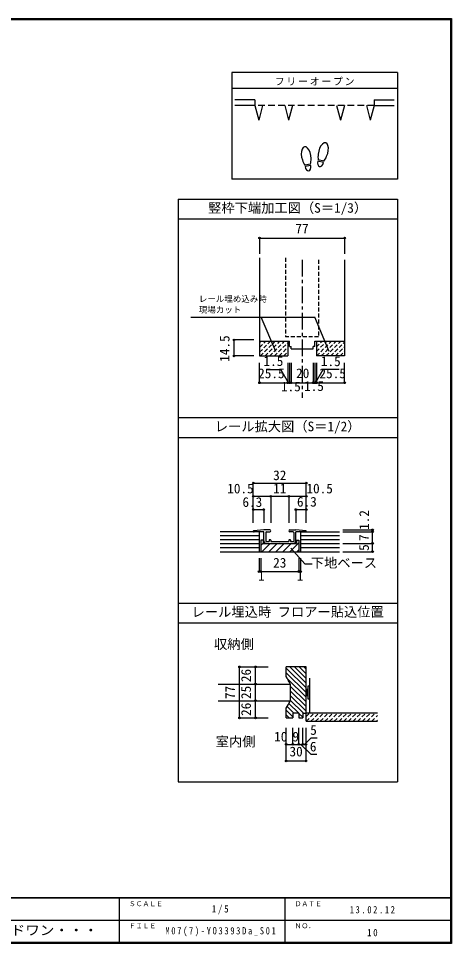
# Model space of a CAD drawing. Units: millimetres, scale not verified, with parts at other scales. Extents: x -973 to 977, y -701 to 696.
# Drawn here: x 323 to 977, y -701 to 696 of the extents above; entities that cross this region are included whole.
import ezdxf
from ezdxf.enums import TextEntityAlignment as Align

# ---------------------------------------------------------------- set-up
doc = ezdxf.new("R2010")
doc.units = ezdxf.units.MM
doc.header["$LTSCALE"] = 5
doc.header["$PDMODE"] = 32
doc.header["$PDSIZE"] = 2.5
for name, pattern in [('CHAIN1', [8, 5, -1, 1, -1]), ('DASHED1', [1.8, 1.2, -0.6]), ('DASHED2', [3, 2, -1])]:
    doc.linetypes.add(name, pattern=pattern)
for name, color, linetype in [('0-3_仕上げ', 2, 'Continuous'), ('0-4_枠', 3, 'Continuous'), ('0-7_金物', 7, 'Continuous'), ('0-8_戸当り', 2, 'Continuous'), ('0-A_文字', 3, 'Continuous'), ('0-B_寸法', 7, 'Continuous'), ('0-C_ハッチ', 4, 'Continuous'), ('1-3_仕上げ', 7, 'Continuous'), ('1-7_金物', 7, 'Continuous'), ('1-A_文字', 7, 'Continuous'), ('1-B_寸法', 7, 'Continuous'), ('1-C_ハッチ', 4, 'Continuous'), ('2-1_通り芯', 4, 'CHAIN1'), ('2-4_枠', 3, 'Continuous'), ('2-6_扉', 2, 'DASHED1'), ('2-A_文字', 7, 'Continuous'), ('2-B_寸法', 7, 'Continuous'), ('2-C_ﾊｯﾁ', 4, 'DASHED1'), ('F-1_枠', 6, 'Continuous'), ('F-A_文字', 7, 'Continuous')]:
    doc.layers.add(name, color=color, linetype=linetype)
doc.styles.add('ＭＳ ゴシック', font='')
doc.styles.get('ＭＳ ゴシック').set_extended_font_data('MS Gothic')

msp = doc.modelspace()

# ---------------------------------------------------------------- linework, layer by layer
at = {"layer": '0-3_仕上げ', "color": 3}
msp.add_line((762.228, -300.256), (762.228, -352.686), dxfattribs=at)
at = {"layer": '0-3_仕上げ'}
for p, q in [((757.228, -352.686), (865.108, -352.686)), ((757.228, -365.186), (757.228, -352.686)), ((757.228, -365.186), (865.108, -365.186))]:
    msp.add_line(p, q, dxfattribs=at)
at = {"layer": '0-4_枠'}
for p, q in [((757.228, -283.186), (727.228, -283.186)), ((727.228, -297.686), (727.228, -283.186)), ((757.228, -353.186), (757.228, -283.186)), ((733.228, -308.511), (733.228, -334.86)), ((727.228, -358.186), (727.228, -345.685)), ((727.228, -360.186), (727.228, -345.686)), ((727.228, -360.186), (737.228, -360.186)), ((746.228, -353.186), (746.228, -360.186)), ((746.228, -360.186), (752.228, -360.186)), ((752.228, -353.186), (757.228, -353.186)), ((752.228, -353.186), (752.228, -360.186))]:
    msp.add_line(p, q, dxfattribs=at)
at = {"layer": '0-4_枠', "color": 4}
for p, q in [((624.762, -309.186), (733.228, -309.186)), ((624.762, -334.186), (733.228, -334.186))]:
    msp.add_line(p, q, dxfattribs=at)
at = {"layer": '0-4_枠'}
msp.add_lwpolyline([(746.228, -353.186), (737.228, -353.186), (737.228, -360.186)], dxfattribs=at)
for centre, start, end in [((627.228, -360.185), 25.98897, 32.00529), ((627.228, -283.185), 327.99471, 334.01103)]:
    msp.add_arc(centre, 117.925, start, end, dxfattribs=at)
at = {"layer": '0-7_金物'}
for p, q in [((757.228, -316.756), (760.228, -316.756)), ((759.228, -326.756), (759.228, -316.756)), ((760.228, -311.756), (762.228, -311.756)), ((760.228, -331.756), (760.228, -311.756)), ((760.228, -326.756), (757.228, -326.756)), ((762.228, -331.756), (760.228, -331.756))]:
    msp.add_line(p, q, dxfattribs=at)
at = {"layer": '0-8_戸当り'}
for p, q in [((679.986, 573.251), (649.986, 573.251)), ((679.986, 573.251), (679.986, 564.251)), ((859.986, 573.251), (889.986, 573.251)), ((859.986, 573.251), (859.986, 564.251)), ((679.986, 564.251), (649.986, 564.251)), ((679.986, 564.251), (685.81, 542.517)), ((691.633, 564.251), (685.81, 542.517)), ((724.986, 564.251), (730.81, 542.517)), ((736.633, 564.251), (730.81, 542.517)), ((803.339, 564.251), (809.163, 542.517)), ((814.986, 564.251), (809.163, 542.517)), ((848.339, 564.251), (854.163, 542.517)), ((859.986, 564.251), (854.163, 542.517)), ((859.986, 564.251), (889.986, 564.251))]:
    msp.add_line(p, q, dxfattribs=at)
at = {"layer": '0-8_戸当り', "color": 7, "linetype": 'DASHED2'}
msp.add_line((859.986, 564.251), (679.986, 564.251), dxfattribs=at)
at = {"layer": '0-8_戸当り', "color": 3}
for p, q in [((764.011, 475.878), (755.365, 474.353)), ((783.479, 478.206), (774.998, 480.478)), ((784.022, 480.235), (775.542, 482.507)), ((764.376, 473.81), (755.73, 472.285))]:
    msp.add_line(p, q, dxfattribs=at)
for centre, major_axis, ratio, start_param, end_param in [((757.35, 488.377), (-2.445, 13.867), 0.5, 4.34059143, 8.22577918), ((783.267, 494.378), (3.644, 13.601), 0.5, 4.34059143, 8.22577918), ((783.163, 493.989), (4.416, 16.48), 0.4, 1.85063327, 2.44287679), ((757.42, 487.981), (-2.963, 16.802), 0.4, 1.85063327, 2.44287679), ((757.42, 487.981), (-2.963, 16.802), 0.4, 3.84030852, 4.43255203), ((779.238, 479.342), (1.894, 7.067), 0.6, 1.57079633, 4.71238898), ((783.163, 493.989), (4.416, 16.48), 0.4, 3.84030852, 4.43255203), ((760.053, 473.047), (-1.27, 7.205), 0.6, 1.57079633, 4.71238898)]:
    msp.add_ellipse(centre, major_axis=major_axis, ratio=ratio, start_param=start_param, end_param=end_param, dxfattribs=at)
at = {"layer": '0-A_文字'}
for p, q in [((894.986, 614.167), (644.986, 614.167)), ((644.986, 614.167), (644.986, 453.167)), ((894.986, 590.167), (644.986, 590.167)), ((564.041, 423.167), (894.986, 423.167)), ((894.986, 423.167), (894.986, -456.833)), ((564.041, 393.167), (894.986, 393.167)), ((564.041, 93.167), (894.986, 93.167)), ((564.041, 63.167), (894.986, 63.167)), ((564.041, -186.833), (894.986, -186.833)), ((564.041, -216.833), (894.986, -216.833))]:
    msp.add_line(p, q, dxfattribs=at)
for points in [[(894.986, 614.167), (894.986, 453.167), (644.986, 453.167)], [(564.041, 423.167), (564.041, -456.833), (894.986, -456.833)]]:
    msp.add_lwpolyline(points, dxfattribs=at)
at = {"layer": '0-B_寸法', "color": 4}
for p, q in [((656.806, -283.186), (699.968, -283.186)), ((656.806, -360.186), (656.806, -283.186)), ((680.863, -360.186), (680.863, -283.186)), ((680.863, -309.186), (699.968, -309.186)), ((680.863, -334.186), (699.968, -334.186)), ((656.806, -360.186), (699.968, -360.186)), ((727.228, -425.186), (727.228, -375.186)), ((737.228, -400.186), (737.228, -375.186)), ((746.228, -400.186), (746.228, -375.186)), ((752.228, -400.186), (752.228, -375.186)), ((757.228, -425.186), (757.228, -375.186)), ((727.228, -400.186), (757.228, -400.186)), ((727.228, -425.186), (757.228, -425.186))]:
    msp.add_line(p, q, dxfattribs=at)
for points in [[(754.728, -400.186), (764.728, -390.186), (774.003, -390.186)], [(749.228, -400.186), (764.228, -415.186), (773.647, -415.186)]]:
    msp.add_lwpolyline(points, dxfattribs=at)
at = {"layer": '0-B_寸法'}
for p in [(656.806, -283.186), (680.863, -283.186), (680.863, -309.186), (680.863, -334.186), (656.806, -360.186), (680.863, -360.186), (727.228, -400.186), (737.228, -400.186), (746.228, -400.186), (752.228, -400.186), (757.228, -400.186), (727.228, -425.186), (757.228, -425.186)]:
    msp.add_point(p, dxfattribs=at)
at = {"layer": '0-C_ハッチ'}
for p, q in [((757.228, -321.9), (727.228, -291.9)), ((757.228, -314.829), (727.406, -285.007)), ((757.228, -307.758), (732.655, -283.186)), ((757.228, -300.687), (739.726, -283.186)), ((757.228, -293.616), (746.797, -283.186)), ((757.228, -286.545), (753.869, -283.186)), ((757.228, -328.971), (729.227, -300.971)), ((757.228, -336.042), (733.228, -312.042)), ((757.228, -343.114), (733.228, -319.113)), ((757.228, -350.184), (733.228, -326.185)), ((753.158, -353.186), (733.228, -333.256)), ((737.228, -358.469), (727.228, -348.469)), ((739.016, -353.186), (728.847, -343.017)), ((746.087, -353.186), (731.383, -338.483)), ((731.874, -360.186), (727.228, -355.54)), ((752.228, -359.327), (746.228, -353.327))]:
    msp.add_line(p, q, dxfattribs=at)
at = {"layer": '0-C_ハッチ', "linetype": 'DASHED1'}
for p, q in [((757.228, -358.323), (762.865, -352.686)), ((757.436, -365.186), (769.936, -352.686)), ((764.507, -365.186), (777.007, -352.686)), ((771.578, -365.186), (784.078, -352.686)), ((778.649, -365.186), (791.149, -352.686)), ((785.72, -365.186), (798.22, -352.686)), ((792.791, -365.186), (805.291, -352.686)), ((799.862, -365.186), (812.362, -352.686)), ((806.934, -365.186), (819.434, -352.686)), ((814.005, -365.186), (826.505, -352.686)), ((821.076, -365.186), (833.576, -352.686)), ((828.147, -365.186), (840.647, -352.686)), ((835.218, -365.186), (847.718, -352.686)), ((842.289, -365.186), (854.789, -352.686)), ((849.36, -365.186), (861.86, -352.686)), ((856.431, -365.186), (865.108, -356.509)), ((863.502, -365.186), (865.108, -363.58))]:
    msp.add_line(p, q, dxfattribs=at)
at = {"layer": '1-3_仕上げ', "color": 2}
for p, q in [((686.378, -79.248), (627.592, -79.248)), ((686.342, -79.248), (686.342, -109.248)), ((748.806, -79.248), (807.592, -79.248)), ((748.842, -79.248), (748.842, -109.248)), ((627.592, -109.248), (807.592, -109.248))]:
    msp.add_line(p, q, dxfattribs=at)
at = {"layer": '1-3_仕上げ'}
for p, q in [((686.342, -85.248), (627.592, -85.248)), ((686.342, -91.248), (627.592, -91.248)), ((686.342, -97.248), (627.592, -97.248)), ((807.592, -85.319), (748.842, -85.319)), ((807.592, -91.319), (748.842, -91.319)), ((807.592, -97.319), (748.842, -97.319)), ((686.342, -103.248), (627.592, -103.248)), ((807.592, -103.319), (748.842, -103.319))]:
    msp.add_line(p, q, dxfattribs=at)
at = {"layer": '1-7_金物'}
for p, q in [((693.342, -76.248), (678.342, -77.748)), ((693.342, -79.248), (678.342, -79.248)), ((702.342, -76.248), (693.342, -76.248)), ((693.342, -92.998), (693.342, -79.248)), ((696.342, -80.498), (696.342, -93.748)), ((697.592, -79.248), (702.342, -79.248)), ((732.842, -76.248), (741.842, -76.248)), ((737.592, -79.248), (732.842, -79.248)), ((738.842, -80.498), (738.842, -93.748)), ((756.842, -77.748), (741.842, -76.248)), ((741.842, -92.998), (741.842, -79.248)), ((756.842, -79.248), (741.842, -79.248)), ((696.342, -93.748), (701.342, -93.748)), ((697.092, -96.748), (738.092, -96.748)), ((701.342, -91.748), (701.342, -93.748)), ((703.342, -91.248), (701.842, -91.248)), ((703.842, -91.748), (703.842, -93.748)), ((703.842, -93.748), (716.842, -93.748)), ((716.842, -93.748), (717.592, -94.498)), ((717.592, -94.498), (718.342, -93.748)), ((718.342, -93.748), (731.342, -93.748)), ((731.342, -91.748), (731.342, -93.748)), ((733.342, -91.248), (731.842, -91.248)), ((733.842, -91.748), (733.842, -93.748)), ((733.842, -93.748), (738.842, -93.748))]:
    msp.add_line(p, q, dxfattribs=at)
at = {"layer": '1-7_金物', "color": 3}
for p, q in [((688.842, -91.748), (688.842, -109.248)), ((692.592, -91.748), (688.842, -91.748)), ((742.592, -91.748), (742.592, -96.748)), ((742.592, -91.748), (746.263, -91.748)), ((746.263, -91.748), (746.263, -109.248)), ((688.842, -109.248), (746.263, -109.248))]:
    msp.add_line(p, q, dxfattribs=at)
msp.add_lwpolyline([(692.592, -91.748), (692.592, -96.748), (742.592, -96.748)], dxfattribs=at)
at = {"layer": '1-7_金物'}
for centre, radius, start, end in [((678.342, -78.498), 0.75, 90, 270), ((697.592, -80.498), 1.25, 90, 180), ((702.342, -77.748), 1.5, 0, 90), ((702.342, -77.748), 1.5, 270, 0), ((732.842, -77.748), 1.5, 90, 180), ((732.842, -77.748), 1.5, 180, 270), ((737.592, -80.498), 1.25, 0, 90), ((756.842, -78.498), 0.75, 270, 90), ((697.092, -92.998), 3.75, 180, 270), ((701.842, -91.748), 0.5, 90, 180), ((703.342, -91.748), 0.5, 0, 90), ((731.842, -91.748), 0.5, 90, 180), ((733.342, -91.748), 0.5, 0, 90), ((738.092, -92.998), 3.75, 270, 0)]:
    msp.add_arc(centre, radius, start, end, dxfattribs=at)
at = {"layer": '1-7_金物', "linetype": 'DASHED1'}
for centre, start, end in [((678.342, -78.498), 270, 90), ((756.842, -78.498), 90, 270)]:
    msp.add_arc(centre, 0.75, start, end, dxfattribs=at)
at = {"layer": '1-A_文字'}
for p, q in [((734.36, -104.003), (755.472, -127.784)), ((755.472, -127.784), (766.564, -127.784))]:
    msp.add_line(p, q, dxfattribs=at)
at = {"layer": '1-B_寸法', "color": 4}
for p, q in [((677.592, -5.608), (757.592, -5.608)), ((677.592, -65.608), (677.592, -5.608)), ((757.592, -65.608), (757.592, -5.608)), ((677.592, -25.608), (757.592, -25.608)), ((703.842, -25.608), (703.842, -65.608)), ((731.342, -25.608), (731.342, -65.608)), ((677.592, -45.608), (693.342, -45.608)), ((693.342, -45.608), (693.342, -65.608)), ((741.842, -45.608), (741.842, -65.608)), ((741.842, -45.608), (757.592, -45.608)), ((812.592, -76.248), (857.592, -76.248)), ((812.592, -79.248), (857.592, -79.248)), ((857.592, -109.248), (857.592, -76.248)), ((812.592, -96.748), (857.592, -96.748)), ((812.592, -109.248), (857.592, -109.248)), ((686.342, -119.163), (686.342, -139.163)), ((688.842, -119.163), (688.842, -139.163)), ((746.342, -119.163), (746.342, -139.163)), ((748.842, -119.163), (748.842, -139.163)), ((686.342, -139.163), (748.842, -139.163))]:
    msp.add_line(p, q, dxfattribs=at)
at = {"layer": '1-B_寸法'}
for p in [(677.592, -5.608), (757.592, -5.608), (677.592, -25.608), (703.842, -25.608), (731.342, -25.608), (757.592, -25.608), (677.592, -45.608), (693.342, -45.608), (741.842, -45.608), (757.592, -45.608), (857.592, -76.248), (857.592, -79.248), (857.592, -96.748), (857.592, -109.248), (686.342, -139.163), (688.842, -139.163), (746.342, -139.163), (748.842, -139.163)]:
    msp.add_point(p, dxfattribs=at)
at = {"layer": '1-C_ハッチ'}
for p, q in [((688.842, -100.131), (692.592, -96.381)), ((690.332, -109.248), (702.832, -96.748)), ((700.939, -109.248), (713.439, -96.748)), ((711.545, -109.248), (724.045, -96.748)), ((722.152, -109.248), (734.652, -96.748)), ((732.758, -109.248), (746.263, -95.743)), ((743.365, -109.248), (746.263, -106.35))]:
    msp.add_line(p, q, dxfattribs=at)
at = {"layer": '2-1_通り芯'}
msp.add_line((751.19, 331.226), (751.19, 123.209), dxfattribs=at)
at = {"layer": '2-4_枠'}
for p, q in [((687.024, 334.328), (687.024, 186.249)), ((815.357, 331.226), (815.357, 186.249)), ((687.024, 208.749), (732.024, 208.749)), ((729.524, 208.749), (729.524, 186.249)), ((732.024, 200.416), (732.024, 208.749)), ((732.024, 200.416), (734.524, 200.416)), ((734.524, 197.083), (734.524, 200.416)), ((734.524, 197.083), (767.857, 197.083)), ((770.357, 200.416), (767.857, 200.416)), ((767.857, 197.083), (767.857, 200.416)), ((770.357, 208.749), (815.357, 208.749)), ((770.357, 200.416), (770.357, 208.749)), ((772.857, 208.749), (772.857, 186.249)), ((687.024, 186.249), (729.524, 186.249)), ((815.357, 186.249), (772.857, 186.249))]:
    msp.add_line(p, q, dxfattribs=at)
at = {"layer": '2-6_扉'}
msp.add_line((726.191, 334.328), (726.191, 215.416), dxfattribs=at)
msp.add_lwpolyline([(776.19, 331.226), (776.19, 215.416), (726.191, 215.416)], dxfattribs=at)
at = {"layer": '2-A_文字'}
for p, q in [((583.244, 244.964), (770.437, 244.964)), ((711.607, 193.193), (689.717, 244.964)), ((792.327, 193.193), (770.437, 244.964))]:
    msp.add_line(p, q, dxfattribs=at)
at = {"layer": '2-B_寸法', "color": 4}
for p, q in [((687.024, 364.388), (815.357, 364.388)), ((687.024, 364.388), (687.024, 340.465)), ((815.357, 364.388), (815.357, 340.465)), ((678.558, 210.416), (648.558, 210.416)), ((687.024, 145.831), (687.024, 175.831)), ((729.524, 175.831), (729.524, 145.831)), ((732.024, 175.831), (732.024, 145.831)), ((734.524, 175.831), (734.524, 145.831)), ((767.857, 175.831), (767.857, 145.831)), ((770.357, 175.831), (770.357, 145.831)), ((772.857, 175.831), (772.857, 145.831)), ((815.357, 145.831), (815.357, 175.831)), ((698.931, 165.831), (719.227, 165.831)), ((730.774, 145.831), (719.227, 165.831)), ((771.607, 145.831), (783.154, 165.831)), ((807.297, 165.831), (783.154, 165.831)), ((687.024, 145.831), (815.357, 145.831))]:
    msp.add_line(p, q, dxfattribs=at)
msp.add_lwpolyline([(678.558, 186.249), (648.558, 186.249), (648.558, 210.416)], dxfattribs=at)
at = {"layer": '2-B_寸法'}
for p in [(687.024, 364.388), (815.357, 364.388), (648.558, 210.416), (648.558, 186.249), (687.024, 145.831), (729.524, 145.831), (732.024, 145.831), (734.524, 145.831), (767.857, 145.831), (770.357, 145.831), (772.857, 145.831), (815.357, 145.831)]:
    msp.add_point(p, dxfattribs=at)
at = {"layer": '2-C_ﾊｯﾁ'}
for p, q in [((687.024, 192.05), (703.723, 208.749)), ((687.024, 199.121), (696.652, 208.749)), ((687.024, 206.192), (689.581, 208.749)), ((688.294, 186.249), (710.794, 208.749)), ((695.365, 186.249), (717.865, 208.749)), ((702.436, 186.249), (724.936, 208.749)), ((709.507, 186.249), (729.524, 206.266)), ((716.578, 186.249), (729.524, 199.195)), ((772.857, 193.031), (788.576, 208.749)), ((772.857, 200.102), (781.505, 208.749)), ((772.857, 207.173), (774.434, 208.749)), ((773.147, 186.249), (795.647, 208.749)), ((780.218, 186.249), (802.718, 208.749)), ((787.289, 186.249), (809.789, 208.749)), ((794.36, 186.249), (815.357, 207.247)), ((801.431, 186.249), (815.357, 200.176)), ((723.649, 186.249), (729.524, 192.124)), ((808.502, 186.249), (815.357, 193.104))]:
    msp.add_line(p, q, dxfattribs=at)
at = {"layer": 'F-1_枠'}
for p, q in [((-973.347, 695.833), (976.653, 695.833)), ((-973.347, 695), (976.653, 695)), ((-973.347, 694.167), (976.653, 694.167)), ((974.986, 695.833), (974.986, -700.833)), ((975.82, 695.833), (975.82, -700.833)), ((976.653, 695.833), (976.653, -700.833)), ((976.653, -631.667), (-973.347, -631.667)), ((976.653, -632.5), (-973.347, -632.5)), ((474.986, -632.5), (474.986, -699.167)), ((724.986, -632.5), (724.986, -699.167)), ((1.653, -665.833), (974.986, -665.834)), ((976.653, -699.167), (-973.347, -699.167)), ((976.653, -700), (-973.347, -700)), ((976.653, -700.833), (-973.347, -700.833))]:
    msp.add_line(p, q, dxfattribs=at)

# ---------------------------------------------------------------- texts
at = {"layer": '0-A_文字', "color": 7, "style": 'ＭＳ ゴシック'}
for s, p in [('竪枠下端加工図（S＝1/3）', (609.514, 398.167)), ('レール拡大図（S＝1/2）', (619.514, 68.167)), ('レール埋込時 フロアー貼込位置', (584.514, -211.833)), ('収納側', (618.362, -260.599)), ('室内側', (620.898, -407.686))]:
    msp.add_text(s, height=14.66, dxfattribs=at).set_placement(p, align=Align.BOTTOM_LEFT)
at = {"layer": '0-A_文字', "color": 7, "insert": (709.986, 594.667), "char_height": 11, "attachment_point": 7, "style": 'ＭＳ ゴシック'}
msp.add_mtext('\\T1.17;フリーオープン', dxfattribs=at)
at = {"layer": '0-B_寸法', "style": 'ＭＳ ゴシック'}
for s, p in [('26', (678.363, -306.186)), ('77', (654.306, -331.756)), ('25', (678.363, -331.686)), ('26', (678.363, -357.186))]:
    msp.add_text(s, height=14.66, rotation=90, dxfattribs=at).set_placement(p, align=Align.BOTTOM_LEFT)
for s, p in [('5', (763.478, -390.186)), ('10', (709.103, -400.186)), ('9', (736.728, -400.186)), ('30', (732.228, -422.686)), ('6', (762.978, -415.186))]:
    msp.add_text(s, height=14.66, dxfattribs=at).set_placement(p, align=Align.BOTTOM_LEFT)
at = {"layer": '1-A_文字', "style": 'ＭＳ ゴシック'}
msp.add_text('下地ベース', height=14.66, dxfattribs=at).set_placement((764.407, -137.841), align=Align.BOTTOM_LEFT)
at = {"layer": '1-B_寸法', "style": 'ＭＳ ゴシック'}
for s, p in [('32', (707.592, -5.565)), ('10.5', (638.312, -25.565)), ('11', (707.592, -25.565)), ('10.5', (757.801, -25.565)), ('6.3', (661.233, -46.016)), ('6.3', (743.492, -45.565)), ('23', (707.592, -137.597)), ('1', (684.758, -157.567)), ('1', (743.169, -157.567))]:
    msp.add_text(s, height=14.66, dxfattribs=at).set_placement(p, align=Align.BOTTOM_LEFT)
for s, p in [('1.2', (856.578, -76.329)), ('7', (856.158, -92.998)), ('5', (856.368, -107.998))]:
    msp.add_text(s, height=14.66, rotation=90, dxfattribs=at).set_placement(p, align=Align.BOTTOM_LEFT)
at = {"layer": '2-A_文字', "style": 'ＭＳ ゴシック'}
for s, p in [('レール埋め込み時', (595.429, 265.033)), ('現場カット', (595.429, 248.656))]:
    msp.add_text(s, height=9.164, dxfattribs=at).set_placement(p, align=Align.BOTTOM_LEFT)
at = {"layer": '2-B_寸法', "style": 'ＭＳ ゴシック'}
for s, p in [('77', (741.19, 366.888)), ('1.5', (692.995, 166.791)), ('1.5', (779.607, 166.59)), ('25.5', (684.94, 148.331)), ('20', (742.203, 148.462)), ('25.5', (777.44, 148.331)), ('1.5', (719.381, 128.521)), ('1.5', (754.228, 129.125))]:
    msp.add_text(s, height=14.66, dxfattribs=at).set_placement(p, align=Align.BOTTOM_LEFT)
msp.add_text('14.5', height=14.66, rotation=90, dxfattribs=at).set_placement((646.069, 177.515), align=Align.BOTTOM_LEFT)
at = {"layer": 'F-A_文字', "style": 'ＭＳ ゴシック'}
for s, p in [('ＳＣＡＬＥ', (489.986, -646.667)), ('ＤＡＴＥ', (739.986, -646.667)), ('ＮＯ．', (739.986, -680.001)), ('ＦＩＬＥ', (489.986, -680))]:
    msp.add_text(s, height=7.331, dxfattribs=at).set_placement(p, align=Align.BOTTOM_LEFT)
at = {"layer": 'F-A_文字', "style": 'ＭＳ ゴシック', "width": 1.1}
msp.add_text('ウッドワン・・・', height=14.66, dxfattribs=at).set_placement((267.486, -692.5), align=Align.BOTTOM_LEFT)
at = {"layer": 'F-A_文字', "char_height": 11, "attachment_point": 7, "style": 'ＭＳ ゴシック'}
for s, insert in [('\\T1.38;\\W0.9;1/5', (614.986, -656.667)), ('\\T1.39;\\W0.85;13.02.12', (823.111, -655.417)), ('\\T1.4;\\W0.85;M07(7)-YO3393Da_S01', (544.986, -690.001)), ('\\T1.36;\\W0.9;10', (849.361, -690.001))]:
    msp.add_mtext(s, dxfattribs=dict(at, insert=insert))

doc.saveas('drawing.dxf')
